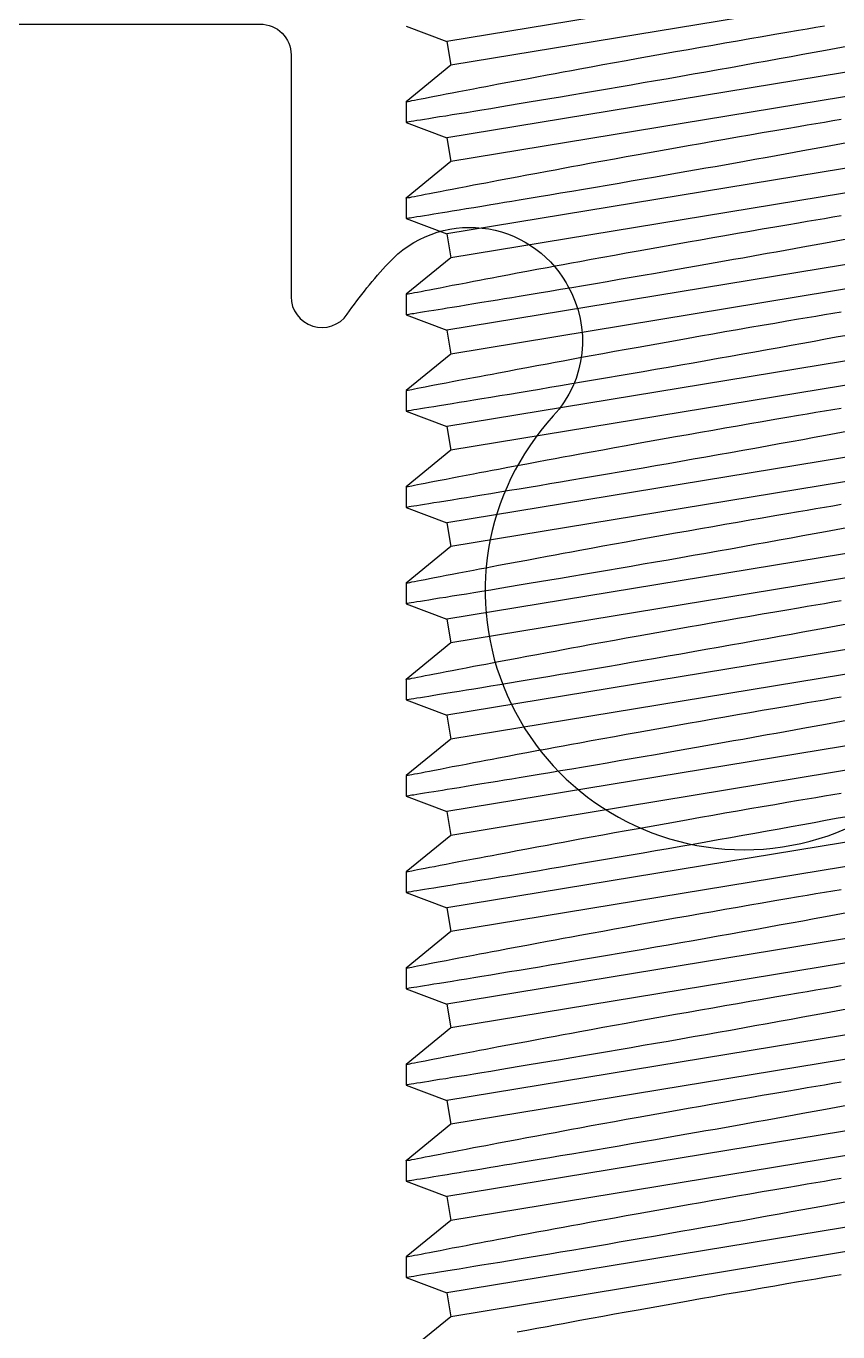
# Model space of a CAD drawing. Extents: x -8.2 to 7.4, y 38.5 to 59.2.
# Drawn here: x -3.2022 to -2.9388, y 42.957 to 43.3809 of the extents above; entities that cross this region are included whole.
import ezdxf

# ---------------------------------------------------------------- set-up
doc = ezdxf.new("R2010")
doc.units = 0
doc.header["$MEASUREMENT"] = 0
doc.layers.get('0').update_dxf_attribs({"linetype": 'CONTINUOUS'})
for name, color, linetype in [('DIM', 7, 'CONTINUOUS'), ('FRAME', 1, 'CONTINUOUS'), ('MISC', 7, 'CONTINUOUS')]:
    doc.layers.add(name, color=color, linetype=linetype)
doc.styles.get("Standard").update_dxf_attribs({"font": 'arial.ttf'})
doc.dimstyles.new('FULL SCALE', dxfattribs={"dimscale": 0.75, "dimtxt": 0.18, "dimasz": 0.18, "dimexe": 0.18, "dimexo": 0.0625, "dimgap": 0.09, "dimtad": 0, "dimtih": 1, "dimtoh": 1, "dimdec": 3, "dimzin": 0, "dimdsep": 46, "dimtxsty": 'Standard', "dimcen": 0.09, "dimadec": 0, "dimazin": 0, "dimtfac": 1, "dimtdec": 3, "dimtofl": 0, "dimtmove": 0, "dimatfit": 3, "dimfxl": 0, "dimtolj": 1, "dimtzin": 0, "dimarcsym": 0})

# ---------------------------------------------------------------- blocks, each defined once
blk = doc.blocks.new('A$C03F823DF')
at = {"color": 7, "linetype": 'Continuous'}
for p, q in [((0.18656, 0.26153), (0.1747, 0.276)), ((0.19925, 0.276), (0.19427, 0.2628)), ((0.20595, 0.276), (0.19925, 0.276)), ((0.21781, 0.26153), (0.20595, 0.276)), ((0.2305, 0.276), (0.22552, 0.2628)), ((0.2372, 0.276), (0.2305, 0.276)), ((0.24906, 0.26153), (0.2372, 0.276)), ((0.26175, 0.276), (0.25677, 0.2628)), ((0.26845, 0.276), (0.26175, 0.276)), ((0.28031, 0.26153), (0.26845, 0.276)), ((0.293, 0.276), (0.28802, 0.2628)), ((0.2997, 0.276), (0.293, 0.276)), ((0.31156, 0.26153), (0.2997, 0.276)), ((0.32425, 0.276), (0.31927, 0.2628)), ((0.33095, 0.276), (0.32425, 0.276)), ((0.34281, 0.26153), (0.33095, 0.276)), ((0.3555, 0.276), (0.35052, 0.2628)), ((0.3622, 0.276), (0.3555, 0.276)), ((0.37406, 0.26153), (0.3622, 0.276)), ((0.38675, 0.276), (0.38177, 0.2628)), ((0.39345, 0.276), (0.38675, 0.276)), ((0.40531, 0.26153), (0.39345, 0.276)), ((0.418, 0.276), (0.41302, 0.2628)), ((0.4247, 0.276), (0.418, 0.276)), ((0.43656, 0.26153), (0.4247, 0.276)), ((0.44925, 0.276), (0.44427, 0.2628)), ((0.45595, 0.276), (0.44925, 0.276)), ((0.46781, 0.26153), (0.45595, 0.276)), ((0.4805, 0.276), (0.47552, 0.2628)), ((0.4872, 0.276), (0.4805, 0.276)), ((0.49906, 0.26153), (0.4872, 0.276)), ((0.51175, 0.276), (0.50677, 0.2628)), ((0.51845, 0.276), (0.51175, 0.276)), ((0.53031, 0.26153), (0.51845, 0.276)), ((0.543, 0.276), (0.53802, 0.2628)), ((0.5497, 0.276), (0.543, 0.276)), ((0.56156, 0.26153), (0.5497, 0.276)), ((0.57425, 0.276), (0.56927, 0.2628)), ((0.58095, 0.276), (0.57425, 0.276)), ((0.59281, 0.26153), (0.58095, 0.276)), ((0.6055, 0.276), (0.60052, 0.2628)), ((0.19427, 0.2628), (0.18656, 0.26153)), ((0.21326, 0.0992), (0.18656, 0.26153)), ((0.22097, 0.10047), (0.19427, 0.2628)), ((0.22552, 0.2628), (0.21781, 0.26153)), ((0.24451, 0.0992), (0.21781, 0.26153)), ((0.25222, 0.10047), (0.22552, 0.2628)), ((0.25677, 0.2628), (0.24906, 0.26153)), ((0.27576, 0.0992), (0.24906, 0.26153)), ((0.28347, 0.10047), (0.25677, 0.2628)), ((0.28802, 0.2628), (0.28031, 0.26153)), ((0.30701, 0.0992), (0.28031, 0.26153)), ((0.31472, 0.10047), (0.28802, 0.2628)), ((0.31927, 0.2628), (0.31156, 0.26153)), ((0.33826, 0.0992), (0.31156, 0.26153)), ((0.34597, 0.10047), (0.31927, 0.2628)), ((0.35052, 0.2628), (0.34281, 0.26153)), ((0.36951, 0.0992), (0.34281, 0.26153)), ((0.37722, 0.10047), (0.35052, 0.2628)), ((0.38177, 0.2628), (0.37406, 0.26153)), ((0.40076, 0.0992), (0.37406, 0.26153)), ((0.40847, 0.10047), (0.38177, 0.2628)), ((0.41302, 0.2628), (0.40531, 0.26153)), ((0.43201, 0.0992), (0.40531, 0.26153)), ((0.43972, 0.10047), (0.41302, 0.2628)), ((0.44427, 0.2628), (0.43656, 0.26153)), ((0.46326, 0.0992), (0.43656, 0.26153)), ((0.47097, 0.10047), (0.44427, 0.2628)), ((0.47552, 0.2628), (0.46781, 0.26153)), ((0.49451, 0.0992), (0.46781, 0.26153)), ((0.50222, 0.10047), (0.47552, 0.2628)), ((0.50677, 0.2628), (0.49906, 0.26153)), ((0.52576, 0.0992), (0.49906, 0.26153)), ((0.53347, 0.10047), (0.50677, 0.2628)), ((0.53802, 0.2628), (0.53031, 0.26153)), ((0.55701, 0.0992), (0.53031, 0.26153)), ((0.56472, 0.10047), (0.53802, 0.2628)), ((0.56927, 0.2628), (0.56156, 0.26153)), ((0.58826, 0.0992), (0.56156, 0.26153)), ((0.59597, 0.10047), (0.56927, 0.2628)), ((0.60052, 0.2628), (0.59281, 0.26153)), ((0.61951, 0.0992), (0.59281, 0.26153)), ((0.62722, 0.10047), (0.60052, 0.2628))]:
    blk.add_line(p, q, dxfattribs=at)
at = {"color": 7, "linetype": 'Continuous', "flags": 128}
for points in [[(0.18161, 0.24), (0.18219, 0.23688), (0.1828, 0.23363), (0.18342, 0.2303), (0.1839, 0.22771), (0.18439, 0.22508), (0.18488, 0.2224), (0.18538, 0.21967), (0.18607, 0.21594), (0.18675, 0.21222), (0.18743, 0.20844), (0.18813, 0.20458), (0.18883, 0.20069), (0.18937, 0.1977), (0.18991, 0.1947), (0.19045, 0.19168), (0.19099, 0.18864), (0.19171, 0.18454), (0.19242, 0.18055), (0.19312, 0.17655), (0.19382, 0.17255), (0.19452, 0.16851), (0.19522, 0.16449), (0.19592, 0.16044), (0.19661, 0.15643), (0.19729, 0.15244), (0.19793, 0.14866), (0.19841, 0.14584), (0.19889, 0.14305), (0.19935, 0.14029), (0.19981, 0.13756), (0.20027, 0.13485)], [(0.22387, 0.133), (0.22323, 0.13644), (0.22258, 0.13996), (0.22191, 0.1436), (0.22124, 0.1473), (0.22055, 0.15108), (0.21985, 0.15492), (0.21914, 0.15886), (0.21842, 0.16284), (0.21772, 0.16676), (0.21701, 0.17071), (0.2163, 0.17474), (0.21559, 0.17877), (0.21487, 0.18284), (0.21416, 0.1869), (0.21344, 0.19101), (0.21273, 0.19511), (0.21204, 0.19905), (0.21137, 0.20296), (0.2107, 0.20685), (0.21004, 0.21071), (0.20938, 0.21459), (0.20873, 0.21842), (0.20809, 0.2222), (0.20747, 0.22591), (0.20689, 0.22938), (0.20632, 0.23277), (0.20576, 0.23612), (0.20522, 0.23937), (0.2047, 0.24253), (0.20419, 0.24559), (0.2037, 0.24857), (0.20323, 0.25142), (0.20281, 0.25401), (0.2024, 0.25648), (0.20202, 0.25886), (0.20165, 0.26109), (0.20131, 0.26319), (0.201, 0.26515), (0.2007, 0.26698), (0.20043, 0.26865), (0.2002, 0.27009), (0.19999, 0.27137), (0.19981, 0.27252), (0.19965, 0.27351), (0.19951, 0.27434), (0.19941, 0.275), (0.19933, 0.2755), (0.19928, 0.27583), (0.19925, 0.27598), (0.19925, 0.27598)], [(0.20595, 0.27598), (0.20596, 0.27596), (0.206, 0.27576), (0.20607, 0.27539), (0.20617, 0.27485), (0.20631, 0.27415), (0.20648, 0.27331), (0.20667, 0.27232), (0.20689, 0.27117), (0.20715, 0.26986), (0.20743, 0.26839), (0.20775, 0.26677), (0.20809, 0.26498), (0.20847, 0.26306), (0.20886, 0.26103), (0.20927, 0.25887), (0.20971, 0.25656), (0.21018, 0.25413), (0.21055, 0.2522), (0.21093, 0.25021), (0.21132, 0.24814), (0.21172, 0.246), (0.21229, 0.24303), (0.21286, 0.24), (0.21344, 0.23688), (0.21405, 0.23363), (0.21467, 0.2303), (0.21515, 0.22771), (0.21564, 0.22508), (0.21613, 0.2224), (0.21663, 0.21967), (0.21732, 0.21594), (0.218, 0.21222), (0.21868, 0.20844), (0.21938, 0.20458), (0.22008, 0.20069), (0.22062, 0.1977), (0.22116, 0.1947), (0.2217, 0.19168), (0.22224, 0.18864), (0.22296, 0.18454), (0.22367, 0.18055), (0.22437, 0.17655), (0.22507, 0.17255), (0.22577, 0.16851), (0.22647, 0.16449), (0.22717, 0.16044), (0.22786, 0.15643), (0.22854, 0.15244), (0.22918, 0.14866), (0.22966, 0.14584), (0.23014, 0.14305), (0.2306, 0.14029), (0.23106, 0.13756), (0.23152, 0.13485)], [(0.25512, 0.133), (0.25448, 0.13646), (0.25383, 0.13999), (0.25316, 0.14361), (0.25249, 0.1473), (0.25197, 0.15014), (0.25145, 0.15301), (0.25092, 0.15592), (0.25039, 0.15886), (0.24967, 0.16284), (0.24897, 0.16676), (0.24844, 0.16974), (0.2479, 0.17274), (0.24737, 0.17575), (0.24684, 0.17877), (0.2463, 0.18183), (0.24576, 0.18488), (0.24522, 0.18795), (0.24469, 0.19101), (0.24398, 0.19511), (0.24329, 0.19905), (0.24262, 0.20297), (0.24195, 0.20685), (0.24129, 0.21075), (0.24063, 0.21459), (0.23998, 0.21843), (0.23934, 0.2222), (0.23872, 0.22591), (0.23813, 0.2294), (0.23756, 0.2328), (0.23701, 0.23613), (0.23647, 0.23937), (0.23607, 0.24176), (0.23569, 0.24409), (0.23531, 0.24636), (0.23495, 0.24857), (0.23448, 0.25142), (0.23406, 0.25403), (0.23365, 0.2565), (0.23327, 0.25886), (0.2329, 0.26109), (0.23265, 0.26269), (0.2324, 0.2642), (0.23217, 0.26563), (0.23195, 0.26698), (0.23168, 0.26865), (0.23145, 0.27009), (0.23124, 0.27138), (0.23106, 0.27253), (0.2309, 0.27351), (0.2308, 0.27415), (0.23071, 0.27469), (0.23064, 0.27515), (0.23058, 0.2755), (0.23053, 0.27583), (0.2305, 0.27598), (0.2305, 0.27598)], [(0.2372, 0.27598), (0.23721, 0.27596), (0.23725, 0.27576), (0.23732, 0.27539), (0.23742, 0.27485), (0.23756, 0.27415), (0.23773, 0.27331), (0.23792, 0.27232), (0.23814, 0.27117), (0.2384, 0.26986), (0.23868, 0.26839), (0.239, 0.26677), (0.23934, 0.26498), (0.23972, 0.26306), (0.24011, 0.26103), (0.24052, 0.25887), (0.24096, 0.25656), (0.24143, 0.25413), (0.2418, 0.2522), (0.24218, 0.25021), (0.24257, 0.24814), (0.24297, 0.246), (0.24354, 0.24303), (0.24411, 0.24), (0.24469, 0.23688), (0.2453, 0.23363), (0.24592, 0.2303), (0.2464, 0.22771), (0.24689, 0.22508), (0.24738, 0.2224), (0.24788, 0.21967), (0.24857, 0.21594), (0.24925, 0.21222), (0.24993, 0.20844), (0.25063, 0.20458), (0.25133, 0.20069), (0.25187, 0.1977), (0.25241, 0.1947), (0.25295, 0.19168), (0.25349, 0.18864), (0.25421, 0.18454), (0.25492, 0.18055), (0.25562, 0.17655), (0.25632, 0.17255), (0.25702, 0.16851), (0.25772, 0.16449), (0.25842, 0.16044), (0.25911, 0.15643), (0.25979, 0.15244), (0.26043, 0.14866), (0.26091, 0.14584), (0.26139, 0.14305), (0.26185, 0.14029), (0.26231, 0.13756), (0.26277, 0.13485)], [(0.28637, 0.133), (0.28573, 0.13644), (0.28508, 0.13996), (0.28441, 0.1436), (0.28374, 0.1473), (0.28305, 0.15108), (0.28235, 0.15492), (0.28164, 0.15886), (0.28092, 0.16284), (0.28022, 0.16676), (0.27951, 0.17071), (0.2788, 0.17474), (0.27809, 0.17877), (0.27737, 0.18284), (0.27666, 0.1869), (0.27594, 0.19101), (0.27523, 0.19511), (0.27454, 0.19905), (0.27387, 0.20296), (0.2732, 0.20685), (0.27254, 0.21071), (0.27188, 0.21459), (0.27123, 0.21842), (0.27059, 0.2222), (0.26997, 0.22591), (0.26939, 0.22938), (0.26882, 0.23277), (0.26826, 0.23612), (0.26772, 0.23937), (0.2672, 0.24253), (0.26669, 0.24559), (0.2662, 0.24857), (0.26573, 0.25142), (0.26531, 0.25401), (0.2649, 0.25648), (0.26452, 0.25886), (0.26415, 0.26109), (0.26381, 0.26319), (0.2635, 0.26515), (0.2632, 0.26698), (0.26293, 0.26865), (0.2627, 0.27009), (0.26249, 0.27137), (0.26231, 0.27252), (0.26215, 0.27351), (0.26201, 0.27434), (0.26191, 0.275), (0.26183, 0.2755), (0.26178, 0.27583), (0.26175, 0.27598), (0.26175, 0.27598)], [(0.26845, 0.27598), (0.26846, 0.27596), (0.2685, 0.27576), (0.26857, 0.27539), (0.26867, 0.27485), (0.26881, 0.27415), (0.26898, 0.27331), (0.26917, 0.27232), (0.26939, 0.27117), (0.26965, 0.26986), (0.26993, 0.26839), (0.27025, 0.26677), (0.27059, 0.26498), (0.27097, 0.26306), (0.27136, 0.26103), (0.27177, 0.25887), (0.27221, 0.25656), (0.27268, 0.25413), (0.27305, 0.2522), (0.27343, 0.25021), (0.27382, 0.24814), (0.27422, 0.246), (0.27479, 0.24303), (0.27536, 0.24), (0.27594, 0.23688), (0.27655, 0.23363), (0.27717, 0.2303), (0.27765, 0.22771), (0.27814, 0.22508), (0.27863, 0.2224), (0.27913, 0.21967), (0.27982, 0.21594), (0.2805, 0.21222), (0.28118, 0.20844), (0.28188, 0.20458), (0.28258, 0.20069), (0.28312, 0.1977), (0.28366, 0.1947), (0.2842, 0.19168), (0.28474, 0.18864), (0.28546, 0.18454), (0.28617, 0.18055), (0.28687, 0.17655), (0.28757, 0.17255), (0.28827, 0.16851), (0.28897, 0.16449), (0.28967, 0.16044), (0.29036, 0.15643), (0.29104, 0.15244), (0.29168, 0.14866), (0.29216, 0.14584), (0.29264, 0.14305), (0.2931, 0.14029), (0.29356, 0.13756), (0.29402, 0.13485)], [(0.31762, 0.133), (0.31698, 0.13644), (0.31633, 0.13996), (0.31566, 0.1436), (0.31499, 0.1473), (0.3143, 0.15108), (0.3136, 0.15492), (0.31289, 0.15886), (0.31217, 0.16284), (0.31147, 0.16676), (0.31076, 0.17071), (0.31005, 0.17474), (0.30934, 0.17877), (0.30862, 0.18284), (0.30791, 0.1869), (0.30719, 0.19101), (0.30648, 0.19511), (0.30579, 0.19905), (0.30512, 0.20296), (0.30445, 0.20685), (0.30379, 0.21071), (0.30313, 0.21459), (0.30248, 0.21842), (0.30184, 0.2222), (0.30122, 0.22591), (0.30064, 0.22938), (0.30007, 0.23277), (0.29951, 0.23612), (0.29897, 0.23937), (0.29845, 0.24253), (0.29794, 0.24559), (0.29745, 0.24857), (0.29698, 0.25142), (0.29656, 0.25401), (0.29615, 0.25648), (0.29577, 0.25886), (0.2954, 0.26109), (0.29506, 0.26319), (0.29475, 0.26515), (0.29445, 0.26698), (0.29418, 0.26865), (0.29395, 0.27009), (0.29374, 0.27137), (0.29356, 0.27252), (0.2934, 0.27351), (0.29326, 0.27434), (0.29316, 0.275), (0.29308, 0.2755), (0.29303, 0.27583), (0.293, 0.27598), (0.293, 0.27598)], [(0.2997, 0.27598), (0.29971, 0.27596), (0.29975, 0.27576), (0.29982, 0.27539), (0.29992, 0.27485), (0.30006, 0.27415), (0.30023, 0.27331), (0.30042, 0.27232), (0.30064, 0.27117), (0.3009, 0.26986), (0.30118, 0.26839), (0.3015, 0.26677), (0.30184, 0.26498), (0.30222, 0.26306), (0.30261, 0.26103), (0.30302, 0.25887), (0.30346, 0.25656), (0.30393, 0.25413), (0.3043, 0.2522), (0.30468, 0.25021), (0.30507, 0.24814), (0.30547, 0.246), (0.30604, 0.24303), (0.30661, 0.24), (0.30719, 0.23688), (0.3078, 0.23363), (0.30842, 0.2303), (0.3089, 0.22771), (0.30939, 0.22508), (0.30988, 0.2224), (0.31038, 0.21967), (0.31107, 0.21594), (0.31175, 0.21222), (0.31243, 0.20844), (0.31313, 0.20458), (0.31383, 0.20069), (0.31437, 0.1977), (0.31491, 0.1947), (0.31545, 0.19168), (0.31599, 0.18864), (0.31671, 0.18454), (0.31742, 0.18055), (0.31812, 0.17655), (0.31882, 0.17255), (0.31952, 0.16851), (0.32022, 0.16449), (0.32092, 0.16044), (0.32161, 0.15643), (0.32229, 0.15244), (0.32293, 0.14866), (0.32341, 0.14584), (0.32389, 0.14305), (0.32435, 0.14029), (0.32481, 0.13756), (0.32527, 0.13485)], [(0.34887, 0.133), (0.34823, 0.13644), (0.34758, 0.13996), (0.34691, 0.1436), (0.34624, 0.1473), (0.34555, 0.15108), (0.34485, 0.15492), (0.34414, 0.15886), (0.34342, 0.16284), (0.34272, 0.16676), (0.34201, 0.17071), (0.3413, 0.17474), (0.34059, 0.17877), (0.33987, 0.18284), (0.33916, 0.1869), (0.33844, 0.19101), (0.33773, 0.19511), (0.33704, 0.19905), (0.33637, 0.20296), (0.3357, 0.20685), (0.33504, 0.21071), (0.33438, 0.21459), (0.33373, 0.21842), (0.33309, 0.2222), (0.33247, 0.22591), (0.33189, 0.22938), (0.33132, 0.23277), (0.33076, 0.23612), (0.33022, 0.23937), (0.3297, 0.24253), (0.32919, 0.24559), (0.3287, 0.24857), (0.32823, 0.25142), (0.32781, 0.25401), (0.3274, 0.25648), (0.32702, 0.25886), (0.32665, 0.26109), (0.32631, 0.26319), (0.326, 0.26515), (0.3257, 0.26698), (0.32543, 0.26865), (0.3252, 0.27009), (0.32499, 0.27137), (0.32481, 0.27252), (0.32465, 0.27351), (0.32451, 0.27434), (0.32441, 0.275), (0.32433, 0.2755), (0.32428, 0.27583), (0.32425, 0.27598), (0.32425, 0.27598)], [(0.33095, 0.27598), (0.33096, 0.27596), (0.331, 0.27576), (0.33107, 0.27539), (0.33117, 0.27485), (0.33131, 0.27415), (0.33148, 0.27331), (0.33167, 0.27232), (0.33189, 0.27117), (0.33215, 0.26986), (0.33243, 0.26839), (0.33275, 0.26677), (0.33309, 0.26498), (0.33347, 0.26306), (0.33386, 0.26103), (0.33427, 0.25887), (0.33471, 0.25656), (0.33518, 0.25413), (0.33555, 0.2522), (0.33593, 0.25021), (0.33632, 0.24814), (0.33672, 0.246), (0.33729, 0.24303), (0.33786, 0.24), (0.33844, 0.23688), (0.33905, 0.23363), (0.33967, 0.2303), (0.34015, 0.22771), (0.34064, 0.22508), (0.34113, 0.2224), (0.34163, 0.21967), (0.34232, 0.21594), (0.343, 0.21222), (0.34368, 0.20844), (0.34438, 0.20458), (0.34508, 0.20069), (0.34562, 0.1977), (0.34616, 0.1947), (0.3467, 0.19168), (0.34724, 0.18864), (0.34796, 0.18454), (0.34867, 0.18055), (0.34937, 0.17655), (0.35007, 0.17255), (0.35077, 0.16851), (0.35147, 0.16449), (0.35217, 0.16044), (0.35286, 0.15643), (0.35354, 0.15244), (0.35418, 0.14866), (0.35466, 0.14584), (0.35514, 0.14305), (0.3556, 0.14029), (0.35606, 0.13756), (0.35652, 0.13485)], [(0.38012, 0.133), (0.37948, 0.13646), (0.37883, 0.13999), (0.37816, 0.14361), (0.37749, 0.1473), (0.37697, 0.15014), (0.37645, 0.15301), (0.37592, 0.15592), (0.37539, 0.15886), (0.37467, 0.16284), (0.37397, 0.16676), (0.37344, 0.16974), (0.3729, 0.17274), (0.37237, 0.17575), (0.37184, 0.17877), (0.3713, 0.18183), (0.37076, 0.18488), (0.37022, 0.18795), (0.36969, 0.19101), (0.36898, 0.19511), (0.36829, 0.19905), (0.36762, 0.20297), (0.36695, 0.20685), (0.36629, 0.21075), (0.36563, 0.21459), (0.36498, 0.21843), (0.36434, 0.2222), (0.36372, 0.22591), (0.36313, 0.2294), (0.36256, 0.2328), (0.36201, 0.23613), (0.36147, 0.23937), (0.36107, 0.24176), (0.36069, 0.24409), (0.36031, 0.24636), (0.35995, 0.24857), (0.35948, 0.25142), (0.35906, 0.25403), (0.35865, 0.2565), (0.35827, 0.25886), (0.3579, 0.26109), (0.35765, 0.26269), (0.3574, 0.2642), (0.35717, 0.26563), (0.35695, 0.26698), (0.35668, 0.26865), (0.35645, 0.27009), (0.35624, 0.27138), (0.35606, 0.27253), (0.3559, 0.27351), (0.3558, 0.27415), (0.35571, 0.27469), (0.35564, 0.27515), (0.35558, 0.2755), (0.35553, 0.27583), (0.3555, 0.27598), (0.3555, 0.27598)], [(0.3622, 0.27598), (0.36221, 0.27596), (0.36225, 0.27576), (0.36232, 0.27539), (0.36242, 0.27485), (0.36256, 0.27415), (0.36273, 0.27331), (0.36292, 0.27232), (0.36314, 0.27117), (0.3634, 0.26986), (0.36368, 0.26839), (0.364, 0.26677), (0.36434, 0.26498), (0.36472, 0.26306), (0.36511, 0.26103), (0.36552, 0.25887), (0.36596, 0.25656), (0.36643, 0.25413), (0.3668, 0.2522), (0.36718, 0.25021), (0.36757, 0.24814), (0.36797, 0.246), (0.36854, 0.24303), (0.36911, 0.24), (0.36969, 0.23688), (0.3703, 0.23363), (0.37092, 0.2303), (0.3714, 0.22771), (0.37189, 0.22508), (0.37238, 0.2224), (0.37288, 0.21967), (0.37357, 0.21594), (0.37425, 0.21222), (0.37493, 0.20844), (0.37563, 0.20458), (0.37633, 0.20069), (0.37687, 0.1977), (0.37741, 0.1947), (0.37795, 0.19168), (0.37849, 0.18864), (0.37921, 0.18454), (0.37992, 0.18055), (0.38062, 0.17655), (0.38132, 0.17255), (0.38202, 0.16851), (0.38272, 0.16449), (0.38342, 0.16044), (0.38411, 0.15643), (0.38479, 0.15244), (0.38543, 0.14866), (0.38591, 0.14584), (0.38639, 0.14305), (0.38685, 0.14029), (0.38731, 0.13756), (0.38777, 0.13485)], [(0.41137, 0.133), (0.41073, 0.13644), (0.41008, 0.13996), (0.40941, 0.1436), (0.40874, 0.1473), (0.40805, 0.15108), (0.40735, 0.15492), (0.40664, 0.15886), (0.40592, 0.16284), (0.40522, 0.16676), (0.40451, 0.17071), (0.4038, 0.17474), (0.40309, 0.17877), (0.40237, 0.18284), (0.40166, 0.1869), (0.40094, 0.19101), (0.40023, 0.19511), (0.39954, 0.19905), (0.39887, 0.20296), (0.3982, 0.20685), (0.39754, 0.21071), (0.39688, 0.21459), (0.39623, 0.21842), (0.39559, 0.2222), (0.39497, 0.22591), (0.39439, 0.22938), (0.39382, 0.23277), (0.39326, 0.23612), (0.39272, 0.23937), (0.3922, 0.24253), (0.39169, 0.24559), (0.3912, 0.24857), (0.39073, 0.25142), (0.39031, 0.25401), (0.3899, 0.25648), (0.38952, 0.25886), (0.38915, 0.26109), (0.38881, 0.26319), (0.3885, 0.26515), (0.3882, 0.26698), (0.38793, 0.26865), (0.3877, 0.27009), (0.38749, 0.27137), (0.38731, 0.27252), (0.38715, 0.27351), (0.38701, 0.27434), (0.38691, 0.275), (0.38683, 0.2755), (0.38678, 0.27583), (0.38675, 0.27598), (0.38675, 0.27598)], [(0.39345, 0.27598), (0.39346, 0.27596), (0.3935, 0.27576), (0.39357, 0.27539), (0.39367, 0.27485), (0.39381, 0.27415), (0.39398, 0.27331), (0.39417, 0.27232), (0.39439, 0.27117), (0.39465, 0.26986), (0.39493, 0.26839), (0.39525, 0.26677), (0.39559, 0.26498), (0.39597, 0.26306), (0.39636, 0.26103), (0.39677, 0.25887), (0.39721, 0.25656), (0.39768, 0.25413), (0.39805, 0.2522), (0.39843, 0.25021), (0.39882, 0.24814), (0.39922, 0.246), (0.39979, 0.24303), (0.40036, 0.24), (0.40094, 0.23688), (0.40155, 0.23363), (0.40217, 0.2303), (0.40265, 0.22771), (0.40314, 0.22508), (0.40363, 0.2224), (0.40413, 0.21967), (0.40482, 0.21594), (0.4055, 0.21222), (0.40618, 0.20844), (0.40688, 0.20458), (0.40758, 0.20069), (0.40812, 0.1977), (0.40866, 0.1947), (0.4092, 0.19168), (0.40974, 0.18864), (0.41046, 0.18454), (0.41117, 0.18055), (0.41187, 0.17655), (0.41257, 0.17255), (0.41327, 0.16851), (0.41397, 0.16449), (0.41467, 0.16044), (0.41536, 0.15643), (0.41604, 0.15244), (0.41668, 0.14866), (0.41716, 0.14584), (0.41764, 0.14305), (0.4181, 0.14029), (0.41856, 0.13756), (0.41902, 0.13485)], [(0.44262, 0.133), (0.44198, 0.13644), (0.44133, 0.13996), (0.44066, 0.1436), (0.43999, 0.1473), (0.4393, 0.15108), (0.4386, 0.15492), (0.43789, 0.15886), (0.43717, 0.16284), (0.43647, 0.16676), (0.43576, 0.17071), (0.43505, 0.17474), (0.43434, 0.17877), (0.43362, 0.18284), (0.43291, 0.1869), (0.43219, 0.19101), (0.43148, 0.19511), (0.43079, 0.19905), (0.43012, 0.20296), (0.42945, 0.20685), (0.42879, 0.21071), (0.42813, 0.21459), (0.42748, 0.21842), (0.42684, 0.2222), (0.42622, 0.22591), (0.42564, 0.22938), (0.42507, 0.23277), (0.42451, 0.23612), (0.42397, 0.23937), (0.42345, 0.24253), (0.42294, 0.24559), (0.42245, 0.24857), (0.42198, 0.25142), (0.42156, 0.25401), (0.42115, 0.25648), (0.42077, 0.25886), (0.4204, 0.26109), (0.42006, 0.26319), (0.41975, 0.26515), (0.41945, 0.26698), (0.41918, 0.26865), (0.41895, 0.27009), (0.41874, 0.27137), (0.41856, 0.27252), (0.4184, 0.27351), (0.41826, 0.27434), (0.41816, 0.275), (0.41808, 0.2755), (0.41803, 0.27583), (0.418, 0.27598), (0.418, 0.27598)], [(0.4247, 0.27598), (0.42471, 0.27596), (0.42475, 0.27576), (0.42482, 0.27539), (0.42492, 0.27485), (0.42506, 0.27415), (0.42523, 0.27331), (0.42542, 0.27232), (0.42564, 0.27117), (0.4259, 0.26986), (0.42618, 0.26839), (0.4265, 0.26677), (0.42684, 0.26498), (0.42722, 0.26306), (0.42761, 0.26103), (0.42802, 0.25887), (0.42846, 0.25656), (0.42893, 0.25413), (0.4293, 0.2522), (0.42968, 0.25021), (0.43007, 0.24814), (0.43047, 0.246), (0.43104, 0.24303), (0.43161, 0.24), (0.43219, 0.23688), (0.4328, 0.23363), (0.43342, 0.2303), (0.4339, 0.22771), (0.43439, 0.22508), (0.43488, 0.2224), (0.43538, 0.21967), (0.43607, 0.21594), (0.43675, 0.21222), (0.43743, 0.20844), (0.43813, 0.20458), (0.43883, 0.20069), (0.43937, 0.1977), (0.43991, 0.1947), (0.44045, 0.19168), (0.44099, 0.18864), (0.44171, 0.18454), (0.44242, 0.18055), (0.44312, 0.17655), (0.44382, 0.17255), (0.44452, 0.16851), (0.44522, 0.16449), (0.44592, 0.16044), (0.44661, 0.15643), (0.44729, 0.15244), (0.44793, 0.14866), (0.44841, 0.14584), (0.44889, 0.14305), (0.44935, 0.14029), (0.44981, 0.13756), (0.45027, 0.13485)], [(0.47387, 0.133), (0.47323, 0.13644), (0.47258, 0.13996), (0.47191, 0.1436), (0.47124, 0.1473), (0.47055, 0.15108), (0.46985, 0.15492), (0.46914, 0.15886), (0.46842, 0.16284), (0.46772, 0.16676), (0.46701, 0.17071), (0.4663, 0.17474), (0.46559, 0.17877), (0.46487, 0.18284), (0.46416, 0.1869), (0.46344, 0.19101), (0.46273, 0.19511), (0.46204, 0.19905), (0.46137, 0.20296), (0.4607, 0.20685), (0.46004, 0.21071), (0.45938, 0.21459), (0.45873, 0.21842), (0.45809, 0.2222), (0.45747, 0.22591), (0.45689, 0.22938), (0.45632, 0.23277), (0.45576, 0.23612), (0.45522, 0.23937), (0.4547, 0.24253), (0.45419, 0.24559), (0.4537, 0.24857), (0.45323, 0.25142), (0.45281, 0.25401), (0.4524, 0.25648), (0.45202, 0.25886), (0.45165, 0.26109), (0.45131, 0.26319), (0.451, 0.26515), (0.4507, 0.26698), (0.45043, 0.26865), (0.4502, 0.27009), (0.44999, 0.27137), (0.44981, 0.27252), (0.44965, 0.27351), (0.44951, 0.27434), (0.44941, 0.275), (0.44933, 0.2755), (0.44928, 0.27583), (0.44925, 0.27598), (0.44925, 0.27598)], [(0.45595, 0.27598), (0.45596, 0.27596), (0.456, 0.27576), (0.45607, 0.27539), (0.45617, 0.27485), (0.45631, 0.27415), (0.45648, 0.27331), (0.45667, 0.27232), (0.45689, 0.27117), (0.45715, 0.26986), (0.45743, 0.26839), (0.45775, 0.26677), (0.45809, 0.26498), (0.45847, 0.26306), (0.45886, 0.26103), (0.45927, 0.25887), (0.45971, 0.25656), (0.46018, 0.25413), (0.46055, 0.2522), (0.46093, 0.25021), (0.46132, 0.24814), (0.46172, 0.246), (0.46229, 0.24303), (0.46286, 0.24), (0.46344, 0.23688), (0.46405, 0.23363), (0.46467, 0.2303), (0.46515, 0.22771), (0.46564, 0.22508), (0.46613, 0.2224), (0.46663, 0.21967), (0.46732, 0.21594), (0.468, 0.21222), (0.46868, 0.20844), (0.46938, 0.20458), (0.47008, 0.20069), (0.47062, 0.1977), (0.47116, 0.1947), (0.4717, 0.19168), (0.47224, 0.18864), (0.47296, 0.18454), (0.47367, 0.18055), (0.47437, 0.17655), (0.47507, 0.17255), (0.47577, 0.16851), (0.47647, 0.16449), (0.47717, 0.16044), (0.47786, 0.15643), (0.47854, 0.15244), (0.47918, 0.14866), (0.47966, 0.14584), (0.48014, 0.14305), (0.4806, 0.14029), (0.48106, 0.13756), (0.48152, 0.13485)], [(0.50512, 0.133), (0.50448, 0.13644), (0.50383, 0.13996), (0.50316, 0.1436), (0.50249, 0.1473), (0.5018, 0.15108), (0.5011, 0.15492), (0.50039, 0.15886), (0.49967, 0.16284), (0.49897, 0.16676), (0.49826, 0.17071), (0.49755, 0.17474), (0.49684, 0.17877), (0.49612, 0.18284), (0.49541, 0.1869), (0.49469, 0.19101), (0.49398, 0.19511), (0.49329, 0.19905), (0.49262, 0.20296), (0.49195, 0.20685), (0.49129, 0.21071), (0.49063, 0.21459), (0.48998, 0.21842), (0.48934, 0.2222), (0.48872, 0.22591), (0.48814, 0.22938), (0.48757, 0.23277), (0.48701, 0.23612), (0.48647, 0.23937), (0.48595, 0.24253), (0.48544, 0.24559), (0.48495, 0.24857), (0.48448, 0.25142), (0.48406, 0.25401), (0.48365, 0.25648), (0.48327, 0.25886), (0.4829, 0.26109), (0.48256, 0.26319), (0.48225, 0.26515), (0.48195, 0.26698), (0.48168, 0.26865), (0.48145, 0.27009), (0.48124, 0.27137), (0.48106, 0.27252), (0.4809, 0.27351), (0.48076, 0.27434), (0.48066, 0.275), (0.48058, 0.2755), (0.48053, 0.27583), (0.4805, 0.27598), (0.4805, 0.27598)], [(0.4872, 0.27598), (0.48721, 0.27596), (0.48725, 0.27576), (0.48732, 0.27539), (0.48742, 0.27485), (0.48756, 0.27415), (0.48773, 0.27331), (0.48792, 0.27232), (0.48814, 0.27117), (0.4884, 0.26986), (0.48868, 0.26839), (0.489, 0.26677), (0.48934, 0.26498), (0.48972, 0.26306), (0.49011, 0.26103), (0.49052, 0.25887), (0.49096, 0.25656), (0.49143, 0.25413), (0.4918, 0.2522), (0.49218, 0.25021), (0.49257, 0.24814), (0.49297, 0.246), (0.49354, 0.24303), (0.49411, 0.24), (0.49469, 0.23688), (0.4953, 0.23363), (0.49592, 0.2303), (0.4964, 0.22771), (0.49689, 0.22508), (0.49738, 0.2224), (0.49788, 0.21967), (0.49857, 0.21594), (0.49925, 0.21222), (0.49993, 0.20844), (0.50063, 0.20458), (0.50133, 0.20069), (0.50187, 0.1977), (0.50241, 0.1947), (0.50295, 0.19168), (0.50349, 0.18864), (0.50421, 0.18454), (0.50492, 0.18055), (0.50562, 0.17655), (0.50632, 0.17255), (0.50702, 0.16851), (0.50772, 0.16449), (0.50842, 0.16044), (0.50911, 0.15643), (0.50979, 0.15244), (0.51043, 0.14866), (0.51091, 0.14584), (0.51139, 0.14305), (0.51185, 0.14029), (0.51231, 0.13756), (0.51277, 0.13485)], [(0.53637, 0.133), (0.53573, 0.13646), (0.53508, 0.13999), (0.53441, 0.14361), (0.53374, 0.1473), (0.53322, 0.15014), (0.5327, 0.15301), (0.53217, 0.15592), (0.53164, 0.15886), (0.53092, 0.16284), (0.53022, 0.16676), (0.52969, 0.16974), (0.52915, 0.17274), (0.52862, 0.17575), (0.52809, 0.17877), (0.52755, 0.18183), (0.52701, 0.18488), (0.52647, 0.18795), (0.52594, 0.19101), (0.52523, 0.19511), (0.52454, 0.19905), (0.52387, 0.20297), (0.5232, 0.20685), (0.52254, 0.21075), (0.52188, 0.21459), (0.52123, 0.21843), (0.52059, 0.2222), (0.51997, 0.22591), (0.51938, 0.2294), (0.51881, 0.2328), (0.51826, 0.23613), (0.51772, 0.23937), (0.51732, 0.24176), (0.51694, 0.24409), (0.51656, 0.24636), (0.5162, 0.24857), (0.51573, 0.25142), (0.51531, 0.25403), (0.5149, 0.2565), (0.51452, 0.25886), (0.51415, 0.26109), (0.5139, 0.26269), (0.51365, 0.2642), (0.51342, 0.26563), (0.5132, 0.26698), (0.51293, 0.26865), (0.5127, 0.27009), (0.51249, 0.27138), (0.51231, 0.27253), (0.51215, 0.27351), (0.51205, 0.27415), (0.51196, 0.27469), (0.51189, 0.27515), (0.51183, 0.2755), (0.51178, 0.27583), (0.51175, 0.27598), (0.51175, 0.27598)], [(0.51845, 0.27598), (0.51846, 0.27596), (0.5185, 0.27576), (0.51857, 0.27539), (0.51867, 0.27485), (0.51881, 0.27415), (0.51898, 0.27331), (0.51917, 0.27232), (0.51939, 0.27117), (0.51965, 0.26986), (0.51993, 0.26839), (0.52025, 0.26677), (0.52059, 0.26498), (0.52097, 0.26306), (0.52136, 0.26103), (0.52177, 0.25887), (0.52221, 0.25656), (0.52268, 0.25413), (0.52305, 0.2522), (0.52343, 0.25021), (0.52382, 0.24814), (0.52422, 0.246), (0.52479, 0.24303), (0.52536, 0.24), (0.52594, 0.23688), (0.52655, 0.23363), (0.52717, 0.2303), (0.52765, 0.22771), (0.52814, 0.22508), (0.52863, 0.2224), (0.52913, 0.21967), (0.52982, 0.21594), (0.5305, 0.21222), (0.53118, 0.20844), (0.53188, 0.20458), (0.53258, 0.20069), (0.53312, 0.1977), (0.53366, 0.1947), (0.5342, 0.19168), (0.53474, 0.18864), (0.53546, 0.18454), (0.53617, 0.18055), (0.53687, 0.17655), (0.53757, 0.17255), (0.53827, 0.16851), (0.53897, 0.16449), (0.53967, 0.16044), (0.54036, 0.15643), (0.54104, 0.15244), (0.54168, 0.14866), (0.54216, 0.14584), (0.54264, 0.14305), (0.5431, 0.14029), (0.54356, 0.13756), (0.54402, 0.13485)], [(0.56762, 0.133), (0.56698, 0.13646), (0.56633, 0.13999), (0.56566, 0.14361), (0.56499, 0.1473), (0.56447, 0.15014), (0.56395, 0.15301), (0.56342, 0.15592), (0.56289, 0.15886), (0.56217, 0.16284), (0.56147, 0.16676), (0.56094, 0.16974), (0.5604, 0.17274), (0.55987, 0.17575), (0.55934, 0.17877), (0.5588, 0.18183), (0.55826, 0.18488), (0.55772, 0.18795), (0.55719, 0.19101), (0.55648, 0.19511), (0.55579, 0.19905), (0.55512, 0.20297), (0.55445, 0.20685), (0.55379, 0.21075), (0.55313, 0.21459), (0.55248, 0.21843), (0.55184, 0.2222), (0.55122, 0.22591), (0.55063, 0.2294), (0.55006, 0.2328), (0.54951, 0.23613), (0.54897, 0.23937), (0.54857, 0.24176), (0.54819, 0.24409), (0.54781, 0.24636), (0.54745, 0.24857), (0.54698, 0.25142), (0.54656, 0.25403), (0.54615, 0.2565), (0.54577, 0.25886), (0.5454, 0.26109), (0.54515, 0.26269), (0.5449, 0.2642), (0.54467, 0.26563), (0.54445, 0.26698), (0.54418, 0.26865), (0.54395, 0.27009), (0.54374, 0.27138), (0.54356, 0.27253), (0.5434, 0.27351), (0.5433, 0.27415), (0.54321, 0.27469), (0.54314, 0.27515), (0.54308, 0.2755), (0.54303, 0.27583), (0.543, 0.27598), (0.543, 0.27598)], [(0.5497, 0.27598), (0.54971, 0.27596), (0.54975, 0.27576), (0.54982, 0.27539), (0.54992, 0.27485), (0.55006, 0.27415), (0.55023, 0.27331), (0.55042, 0.27232), (0.55064, 0.27117), (0.5509, 0.26986), (0.55118, 0.26839), (0.5515, 0.26677), (0.55184, 0.26498), (0.55222, 0.26306), (0.55261, 0.26103), (0.55302, 0.25887), (0.55346, 0.25656), (0.55393, 0.25413), (0.5543, 0.2522), (0.55468, 0.25021), (0.55507, 0.24814), (0.55547, 0.246), (0.55604, 0.24303), (0.55661, 0.24), (0.55719, 0.23688), (0.5578, 0.23363), (0.55842, 0.2303), (0.5589, 0.22771), (0.55939, 0.22508), (0.55988, 0.2224), (0.56038, 0.21967), (0.56107, 0.21594), (0.56175, 0.21222), (0.56243, 0.20844), (0.56313, 0.20458), (0.56383, 0.20069), (0.56437, 0.1977), (0.56491, 0.1947), (0.56545, 0.19168), (0.56599, 0.18864), (0.56671, 0.18454), (0.56742, 0.18055), (0.56812, 0.17655), (0.56882, 0.17255), (0.56952, 0.16851), (0.57022, 0.16449), (0.57092, 0.16044), (0.57161, 0.15643), (0.57229, 0.15244), (0.57293, 0.14866), (0.57341, 0.14584), (0.57389, 0.14305), (0.57435, 0.14029), (0.57481, 0.13756), (0.57527, 0.13485)], [(0.59887, 0.133), (0.59823, 0.13644), (0.59758, 0.13996), (0.59691, 0.1436), (0.59624, 0.1473), (0.59555, 0.15108), (0.59485, 0.15492), (0.59414, 0.15886), (0.59342, 0.16284), (0.59272, 0.16676), (0.59201, 0.17071), (0.5913, 0.17474), (0.59059, 0.17877), (0.58987, 0.18284), (0.58916, 0.1869), (0.58844, 0.19101), (0.58773, 0.19511), (0.58704, 0.19905), (0.58637, 0.20296), (0.5857, 0.20685), (0.58504, 0.21071), (0.58438, 0.21459), (0.58373, 0.21842), (0.58309, 0.2222), (0.58247, 0.22591), (0.58189, 0.22938), (0.58132, 0.23277), (0.58076, 0.23612), (0.58022, 0.23937), (0.5797, 0.24253), (0.57919, 0.24559), (0.5787, 0.24857), (0.57823, 0.25142), (0.57781, 0.25401), (0.5774, 0.25648), (0.57702, 0.25886), (0.57665, 0.26109), (0.57631, 0.26319), (0.576, 0.26515), (0.5757, 0.26698), (0.57543, 0.26865), (0.5752, 0.27009), (0.57499, 0.27137), (0.57481, 0.27252), (0.57465, 0.27351), (0.57451, 0.27434), (0.57441, 0.275), (0.57433, 0.2755), (0.57428, 0.27583), (0.57425, 0.27598), (0.57425, 0.27598)], [(0.58095, 0.27598), (0.58096, 0.27596), (0.581, 0.27576), (0.58107, 0.27539), (0.58117, 0.27485), (0.58131, 0.27415), (0.58148, 0.27331), (0.58167, 0.27232), (0.58189, 0.27117), (0.58215, 0.26986), (0.58243, 0.26839), (0.58275, 0.26677), (0.58309, 0.26498), (0.58347, 0.26306), (0.58386, 0.26103), (0.58427, 0.25887), (0.58471, 0.25656), (0.58518, 0.25413), (0.58555, 0.2522), (0.58593, 0.25021), (0.58632, 0.24814), (0.58672, 0.246), (0.58729, 0.24303), (0.58786, 0.24), (0.58844, 0.23688), (0.58905, 0.23363), (0.58967, 0.2303), (0.59015, 0.22771), (0.59064, 0.22508), (0.59113, 0.2224), (0.59163, 0.21967), (0.59232, 0.21594), (0.593, 0.21222), (0.59368, 0.20844), (0.59438, 0.20458), (0.59508, 0.20069), (0.59562, 0.1977), (0.59616, 0.1947), (0.5967, 0.19168), (0.59724, 0.18864), (0.59796, 0.18454), (0.59867, 0.18055), (0.59937, 0.17655), (0.60007, 0.17255), (0.60077, 0.16851), (0.60147, 0.16449), (0.60217, 0.16044), (0.60286, 0.15643), (0.60354, 0.15244), (0.60418, 0.14866), (0.60466, 0.14584), (0.60514, 0.14305), (0.6056, 0.14029)]]:
    blk.add_lwpolyline(points, dxfattribs=at)
blk = doc.blocks.new('3700-HEAD')
blk.add_lwpolyline([(0.01, 2.078), (0.26961, 2.078, -0.414214), (0.27961, 2.068), (0.27961, 1.98953, 0.733941), (0.29781, 1.98381, -0.034035), (0.31119, 2.00045, -0.505732), (0.36883, 1.99404), (0.36935, 1.99314, -0.327538), (0.3647, 1.9508, 0.652778), (0.42659, 1.81, 0.660027), (0.48731, 1.95204, -0.193039), (0.479, 1.97277), (0.479, 2.068, -0.414214), (0.489, 2.078), (0.72734, 2.078, -0.414214), (0.73734, 2.068), (0.73734, 1.9325, -0.585524), (0.72536, 1.92578), (0.66559, 1.95927, 0.137872), (0.65944, 1.961), (0.65073, 1.961, 0.414214), (0.63892, 1.94919), (0.63892, 1.63566, -0.213422)], format="xyb")

msp = doc.modelspace()

# ---------------------------------------------------------------- block references
at = {"layer": 'FRAME'}
msp.add_blockref('3700-HEAD', (-3.39584, 41.30353), dxfattribs=at)
at = {"layer": 'MISC', "rotation": 90}
msp.add_blockref('A$C03F823DF', (-2.80288, 42.77539), dxfattribs=at)

# ---------------------------------------------------------------- leaders
at = {"layer": 'DIM', "annotation_type": 0, "has_hookline": 1, "hookline_direction": 1, "text_width": 2.17179}
msp.add_leader([(-2.20791, 43.24838), (-3.59015, 43.81301), (-3.83197, 43.81301)], dimstyle='FULL SCALE', override={"dimgap": 0.09, "dimtad": 0}, dxfattribs=at)

doc.saveas('drawing.dxf')
